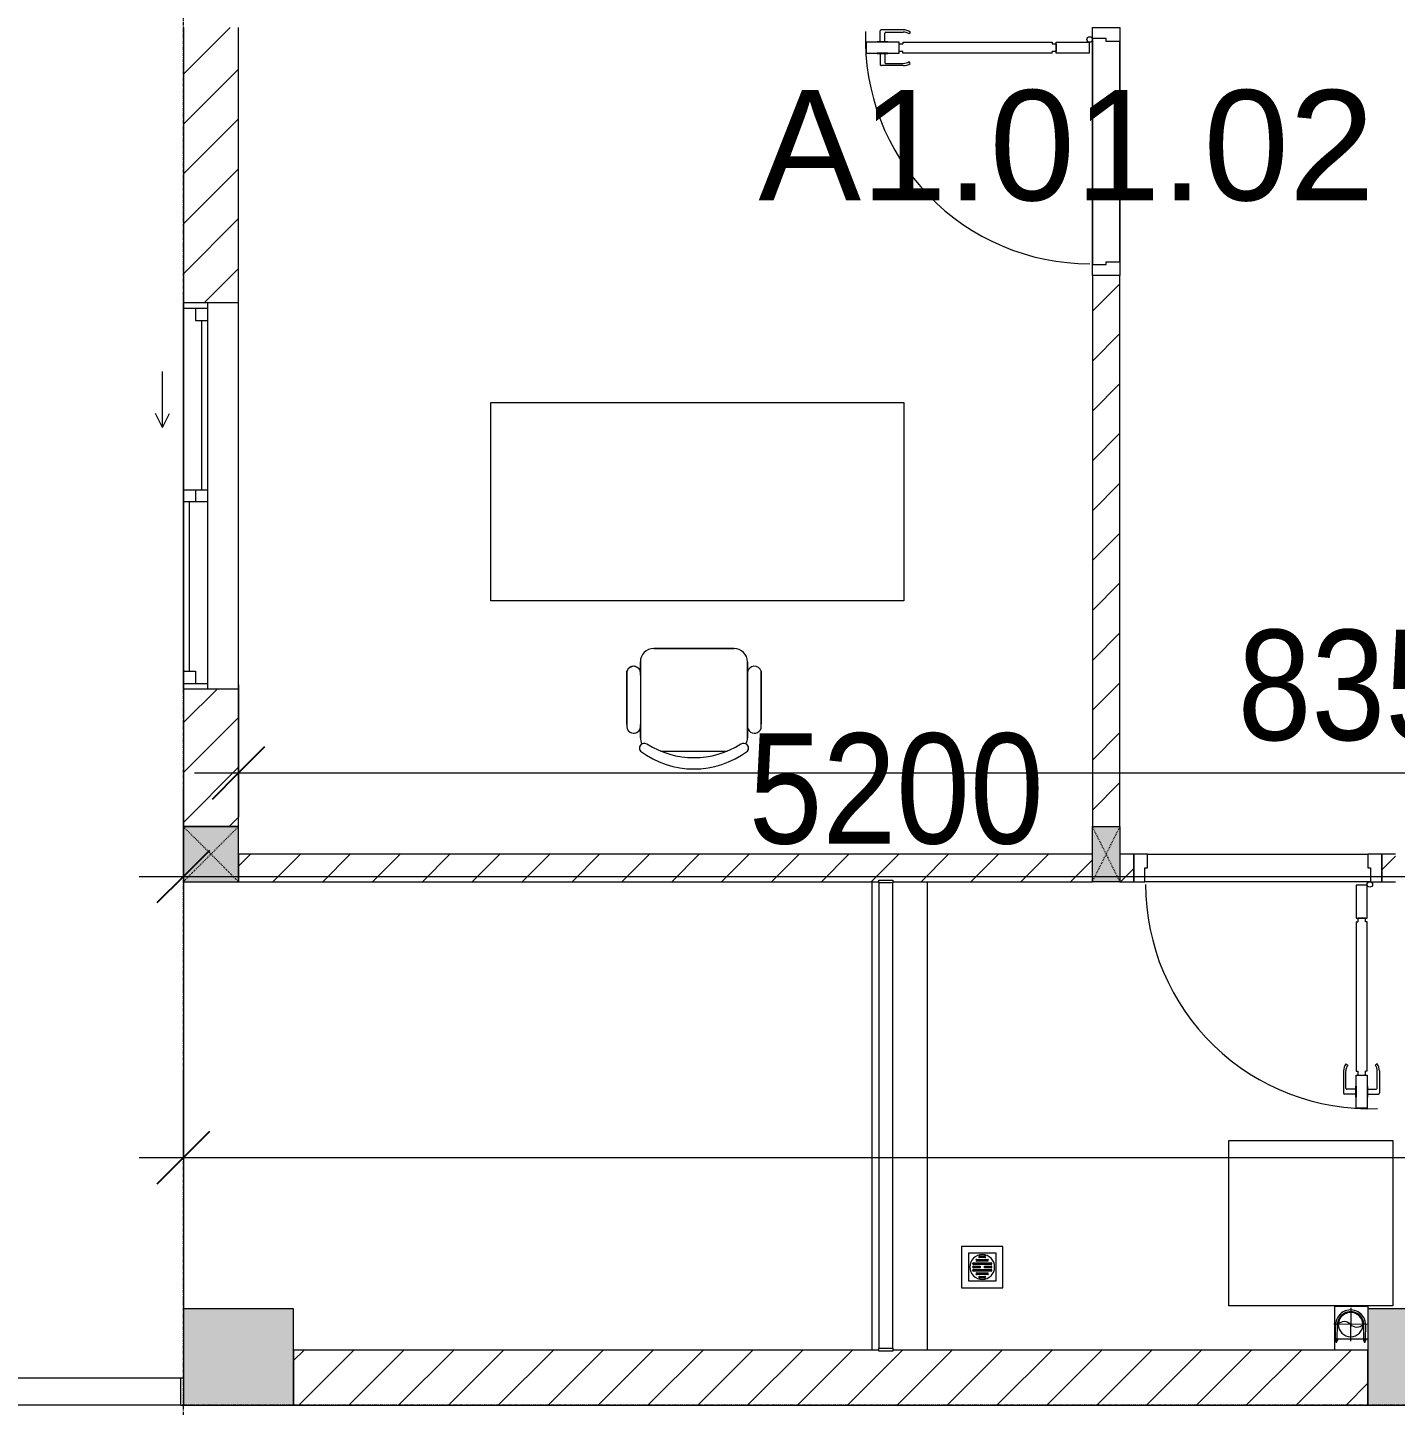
# Model space of a CAD drawing. Header units: millimetres. Extents: x 962 to 241049, y -15958 to 84407.
# Drawn here: x 96266 to 101232, y 17236 to 22237 of the extents above; entities that cross this region are included whole.
import ezdxf

# ---------------------------------------------------------------- set-up
doc = ezdxf.new("R2010")
doc.units = ezdxf.units.MM
for name, pattern in [('Dash', [6, 3, -3]), ('Grid Line', [22.225, 12.7, -3.175, 3.175, -3.175]), ('IMPORT-CENTER _3_', [10.16, 6.35, -1.27, 1.27, -1.27])]:
    doc.linetypes.add(name, pattern=pattern)
for name, color, linetype, lineweight in [('0-1', 7, 'Continuous', 5), ('A-ANNO-DIMS', 211, 'Continuous', 9), ('A-ANNO-DIMS-160', 211, 'Continuous', 9), ('A-AREA-IDEN', 2, 'Continuous', 9), ('A-DETL-GENF-1', 9, 'Continuous', 9), ('A-DOOR-1', 254, 'Continuous', 9), ('A-DOOR-2', 9, 'Continuous', 9), ('A-FLOR', 192, 'Continuous', 9), ('A-FLOR-1', 250, 'Continuous', 9), ('A-FLOR-2', 9, 'Continuous', 9), ('A-FLOR-HRAL-1', 254, 'Continuous', 9), ('A-FLOR-HRAL-2', 9, 'Continuous', 9), ('A-GLAZ', 151, 'Continuous', 9), ('A-WALL', 113, 'Continuous', 9), ('A-WALL-1', 253, 'Continuous', 18), ('A-WALL-2', 9, 'Continuous', 9), ('A-WALL-3', 113, 'Continuous', 18), ('A-WALL-PATT-1', 10, 'Continuous', 9), ('A-WALL-PATT-2', 111, 'Continuous', 9), ('G-IMPT', 8, 'Continuous', 9), ('G-IMPT-1', 254, 'Continuous', 9), ('G-IMPT-2', 8, 'IMPORT-CENTER _3_', 9), ('I-FURN', 30, 'Continuous', 9), ('I-FURN-1', 254, 'Continuous', 9), ('M-EQPM', 50, 'Continuous', 9), ('S-COLS', 52, 'Continuous', 9), ('S-COLS-1', 52, 'Continuous', 5), ('S-COLS-2', 7, 'Continuous', 18), ('S-COLS-4', 254, 'Continuous', 9), ('S-COLS-5', 253, 'Continuous', 18), ('S-COLS-6', 52, 'Continuous', 18), ('S-COLS-7', 52, 'Dash', 9), ('S-COLS-HDLN', 52, 'Dash', 9), ('S-COLS-HDLN-1', 9, 'Dash', 9), ('S-GRID-1', 1, 'Grid Line', 9)]:
    doc.layers.add(name, color=color, linetype=linetype, lineweight=lineweight)
doc.styles.add('Arial_11', font='arial_0.ttf', dxfattribs={"height": 400})
doc.styles.add('UTM Avo', font='UTM Avo.ttf', dxfattribs={"width": 0.9, "height": 400})
doc.dimstyles.new('1_Dim_chi_tiet_2_5', dxfattribs={"dimscale": 304.8, "dimtxt": 399.720379, "dimasz": 0.629921, "dimexe": 0.524934, "dimexo": 0.0625, "dimgap": 0.052493, "dimtad": 1, "dimdec": 0, "dimrnd": 5, "dimzin": 0, "dimdsep": 46, "dimtxsty": 'UTM Avo', "dimblk1": 'OBLIQUE', "dimblk2": 'OBLIQUE', "dimsah": 1, "dimcen": 0.09, "dimdle": 0.524934, "dimazin": 0, "dimtfac": 1, "dimtdec": 4, "dimtix": 1, "dimtmove": 0, "dimatfit": 3, "dimfxl": 1.049869, "dimfxlon": 1, "dimtvp": 1, "dimtolj": 1, "dimtzin": 0, "dimarcsym": 2})
doc.dimstyles.new('1_Dim_chi_tiet_2_5_1', dxfattribs={"dimscale": 304.8, "dimtxt": 399.720379, "dimasz": 0.629921, "dimexe": 0.524934, "dimexo": 0.0625, "dimgap": 0.052493, "dimtad": 1, "dimdec": 0, "dimrnd": 5, "dimzin": 0, "dimdsep": 46, "dimtxsty": 'UTM Avo', "dimblk1": 'OBLIQUE', "dimblk2": 'OBLIQUE', "dimsah": 1, "dimcen": 0.09, "dimdle": 0.524934, "dimazin": 0, "dimtfac": 1, "dimtdec": 4, "dimtix": 1, "dimtmove": 0, "dimatfit": 3, "dimfxl": 1.049869, "dimfxlon": 1, "dimtvp": 1, "dimtolj": 1, "dimtzin": 0, "dimarcsym": 2})
pattern_1 = [(45, (0, 0), (-90.50967, 90.50967), [])]
pattern_2 = [(45, (63179.03, 0), (-90.50967, 90.50967), [])]

# ---------------------------------------------------------------- blocks, each defined once
blk = doc.blocks.new('NCV_TKTC_KET CAU_rvt-1-TKCS_MB TẦNG 1')
at = {"layer": 'S-COLS-1'}
for points in [[(34052.6, 17236.9), (34052.6, 17586.9), (33652.6, 17586.9), (33652.6, 17236.9)], [(38652.6, 17236.9), (38652.6, 17586.9), (37952.6, 17586.9), (37952.6, 17236.9)]]:
    blk.add_hatch(color=256, dxfattribs=at).paths.add_polyline_path(points)
at = {"layer": 'A-FLOR-1'}
blk.add_line((33652.6, 19136.9), (33652.6, 17586.9), dxfattribs=at)
at = {"layer": 'S-COLS-2'}
for p, q in [((33652.6, 17586.9), (33652.6, 17236.9)), ((34052.6, 17586.9), (33652.6, 17586.9)), ((34052.6, 17236.9), (34052.6, 17586.9)), ((37952.6, 17586.9), (37952.6, 17236.9)), ((38652.6, 17586.9), (37952.6, 17586.9)), ((33652.6, 17236.9), (34052.6, 17236.9)), ((37952.6, 17236.9), (38652.6, 17236.9))]:
    blk.add_line(p, q, dxfattribs=at)
blk = doc.blocks.new('DOOR_CW_01 CANH MO-PANEL KINH - DIW_01-900x2200-CỬA GỖ VÂN LAMINATE-553375-TKCS_MB TẦNG 1')
at = {"layer": 'A-DETL-GENF-1'}
for p, q in [((-397, -182), (-397, -62)), ((-397, -62), (-357, -62)), ((-357, -62), (-357, -182)), ((-357, -182), (-397, -182)), ((-397, -196), (-391, -196)), ((-397, -738), (-397, -196)), ((-391, -196), (-391, -182)), ((-391, -182), (-363, -182)), ((-363, -182), (-363, -196)), ((-357, -196), (-363, -196)), ((-357, -196), (-357, -738)), ((-442, -737), (-442, -816.5)), ((-434, -799.5), (-434, -737)), ((-433.9, -711.2), (-427.3, -715.8)), ((-397, -738), (-391, -738)), ((-391, -752), (-391, -738)), ((-357, -738), (-363, -738)), ((-363, -738), (-363, -752)), ((-320.1, -711.2), (-326.7, -715.8)), ((-320, -799.5), (-320, -737)), ((-312, -737), (-312, -816.5)), ((-399, -792.2), (-399, -831.8)), ((-397, -792.2), (-399, -792.2)), ((-357, -752), (-397, -752)), ((-397, -752), (-397, -872)), ((-397, -792.2), (-397, -831.8)), ((-363, -752), (-391, -752)), ((-357, -872), (-357, -752)), ((-357, -792.2), (-357, -831.8)), ((-357, -792.2), (-355, -792.2)), ((-355, -792.2), (-355, -831.8)), ((-399, -820.5), (-438, -820.5)), ((-399, -803.5), (-430, -803.5)), ((-399, -831.8), (-397, -831.8)), ((-355, -831.8), (-357, -831.8)), ((-355, -803.5), (-324, -803.5)), ((-355, -820.5), (-316, -820.5)), ((-397, -872), (-357, -872))]:
    blk.add_line(p, q, dxfattribs=at)
blk.add_circle((-407, -60), 10, dxfattribs=at)
for centre, radius, start, end in [((-407, -60), 814, 268, 0), ((-397, -737), 45, 145, 180), ((-397, -737), 37, 145, 180), ((-357, -737), 37, 0, 35), ((-357, -737), 45, 360, 35), ((-430, -799.5), 4, 180, 270), ((-324, -799.5), 4, 270, 0), ((-438, -816.5), 4, 180, 270), ((-316, -816.5), 4, 270, 0)]:
    blk.add_arc(centre, radius, start, end, dxfattribs=at)
at = {"layer": 'A-DOOR-2'}
for p, q in [((-450, -50), (-450, 50)), ((-450, 50), (-400, 50)), ((-400, 50), (-400, 0)), ((400, 0), (400, 50)), ((400, 50), (450, 50)), ((450, 50), (450, -50)), ((-410, -50), (-450, -50)), ((-410, 0), (-410, -50)), ((-400, 0), (-410, 0)), ((-407, -50), (-382, -50)), ((410, 0), (400, 0)), ((410, -50), (410, 0)), ((450, -50), (410, -50))]:
    blk.add_line(p, q, dxfattribs=at)
blk = doc.blocks.new('BAN LV A - BAN LV A_dwg_ban hoc2-348006-TKCS_MB TẦNG 1')
at = {"layer": 'I-FURN'}
for p, q in [((145.8, 437.4), (-145.8, 437.4)), ((-243, 354.4), (-243, 162)), ((-194.4, 388.8), (-194.4, 113.4)), ((194.4, 113.4), (194.4, 388.8)), ((194.4, 351.4), (194.4, 150.8)), ((243.7, 162), (243.7, 354.4)), ((-120.5, 64.8), (120.5, 64.8))]:
    blk.add_line(p, q, dxfattribs=at)
at = {"layer": 'I-FURN', "flags": 128}
blk.add_lwpolyline([(-737.8, 610.5), (-737.8, 1330.5), (-154.9, 1330.5), (762.2, 1330.5), (762.2, 610.5)], close=True, dxfattribs=at)
at = {"layer": 'I-FURN'}
for centre, radius, start, end in [((-145.8, 388.8), 48.6, 90, 180), ((145.8, 388.8), 48.6, 360, 90), ((-218.7, 347.3), 25.3, 343.7398, 163.7398), ((219.4, 347.3), 25.3, 16.2602, 170.7054), ((-218.7, 154.9), 25.3, 163.7398, 16.2602), ((219.4, 154.9), 25.3, 189.2946, 16.2602), ((-145.8, 113.4), 48.6, 180, 207.5844), ((145.8, 113.4), 48.6, 332.4156, 0), ((-180.2, 75.4), 17.8, 57.9726, 216.6901), ((0, 324), 324, 233.1301, 306.8699), ((0, 359.3), 318.2, 237.5758, 302.4242), ((180.2, 75.4), 17.8, 323.3099, 122.0274)]:
    blk.add_arc(centre, radius, start, end, dxfattribs=at)
blk = doc.blocks.new('BAN LV A - BAN LV A_dwg-348005-TKCS_MB TẦNG 1')
at = {"extrusion": (0, 0, -1), "zscale": -1, "rotation": 180}
blk.add_blockref('BAN LV A - BAN LV A_dwg_ban hoc2-348006-TKCS_MB TẦNG 1', (-729, 1383.7), dxfattribs=at)
blk = doc.blocks.new('BAN LV A - BAN LV A-401069-TKCS_MB TẦNG 1')
at = {"layer": 'I-FURN-1'}
for p, q in [((-8.8, -53.2), (1491.2, -53.2)), ((-8.8, -773.2), (-8.8, -53.2)), ((1491.2, -53.2), (1491.2, -773.2)), ((1491.2, -773.2), (-8.8, -773.2)), ((583.2, -946.3), (874.8, -946.3)), ((534.6, -1029.3), (534.6, -994.9)), ((923.4, -994.9), (923.4, -1032.3)), ((486, -1221.7), (486, -1029.3)), ((972.7, -1029.3), (972.7, -1221.7)), ((534.6, -1270.3), (534.6, -1235.9)), ((923.4, -1232.9), (923.4, -1270.3))]:
    blk.add_line(p, q, dxfattribs=at)
for centre, radius, start, end in [((583.2, -994.9), 48.6, 90, 180), ((874.8, -994.9), 48.6, 0, 90), ((510.3, -1036.4), 25.3, 16.2602, 163.7398), ((948.4, -1036.4), 25.3, 16.2602, 170.7054), ((510.3, -1228.8), 25.3, 163.7398, 343.7398), ((948.4, -1228.8), 25.3, 189.2946, 16.2602), ((548.9, -1308.3), 17.8, 119.404, 216.6901), ((583.2, -1270.3), 48.6, 180, 207.5844), ((874.8, -1270.3), 48.6, 332.4156, 0), ((909.2, -1308.3), 17.8, 323.3099, 60.596), ((729, -1059.7), 324, 233.1301, 306.8699)]:
    blk.add_arc(centre, radius, start, end, dxfattribs=at)
at = {"extrusion": (0, 0, -1), "zscale": -1, "rotation": 180}
blk.add_blockref('BAN LV A - BAN LV A_dwg-348005-TKCS_MB TẦNG 1', (0, 0), dxfattribs=at)
blk = doc.blocks.new('MAY GIAT - MAY GIAT_dwg-348053-TKCS_MB TẦNG 1')
at = {"layer": 'G-IMPT-1', "flags": 128}
blk.add_lwpolyline([(5, 596.6), (5, 2.3), (605, 2.3), (605, 596.6)], close=True, dxfattribs=at)
blk = doc.blocks.new('MAY GIAT - MAY GIAT-401071-TKCS_MB TẦNG 1')
at = {"layer": 'I-FURN-1'}
for p, q in [((5, -2.3), (605, -2.3)), ((5, -596.6), (5, -2.3)), ((605, -2.3), (605, -596.6)), ((605, -596.6), (5, -596.6))]:
    blk.add_line(p, q, dxfattribs=at)
at = {"extrusion": (0, 0, -1), "zscale": -1, "rotation": 180}
blk.add_blockref('MAY GIAT - MAY GIAT_dwg-348053-TKCS_MB TẦNG 1', (0, 0), dxfattribs=at)
blk = doc.blocks.new('Railing - 50 x 10mm-457210-TKCS_MB TẦNG 1')
at = {"layer": 'A-FLOR-HRAL-2'}
for p, q in [((25, 5), (-25, 5)), ((-25, 5), (-25, -5)), ((25, -5), (25, 5)), ((-25, -5), (25, -5))]:
    blk.add_line(p, q, dxfattribs=at)
blk = doc.blocks.new('Railing - Railing-851452-TKCS_MB TẦNG 1')
at = {"layer": 'A-FLOR-HRAL-2'}
for p, q in [((13269.1, 9871.7), (13269.1, 8182.9)), ((13319.1, 8182.9), (13319.1, 9871.7))]:
    blk.add_line(p, q, dxfattribs=at)
at = {"extrusion": (0, 0, -1), "zscale": -1, "rotation": 180}
for p in [(-13294.1, 9876.7), (-13294.1, 8177.9)]:
    blk.add_blockref('Railing - 50 x 10mm-457210-TKCS_MB TẦNG 1', p, dxfattribs=at)
blk = doc.blocks.new('DOOR_CW_01 CANH MO-PANEL KINH - DIG_01-900x2200-CỬA NHÔM KÍNH-400868-TKCS_MB TẦNG 1')
at = {"layer": 'A-DETL-GENF-1'}
for p, q in [((-397, 872), (-357, 872)), ((-397, 752), (-397, 872)), ((-357, 872), (-357, 752)), ((-442, 737), (-442, 816.5)), ((-399, 820.5), (-438, 820.5)), ((-399, 803.5), (-430, 803.5)), ((-399, 831.8), (-397, 831.8)), ((-399, 792.2), (-399, 831.8)), ((-397, 792.2), (-397, 831.8)), ((-357, 792.2), (-357, 831.8)), ((-355, 831.8), (-357, 831.8)), ((-355, 792.2), (-355, 831.8)), ((-355, 820.5), (-316, 820.5)), ((-355, 803.5), (-324, 803.5)), ((-312, 737), (-312, 816.5)), ((-434, 799.5), (-434, 737)), ((-397, 792.2), (-399, 792.2)), ((-357, 752), (-397, 752)), ((-363, 752), (-391, 752)), ((-391, 752), (-391, 738)), ((-363, 738), (-363, 752)), ((-357, 792.2), (-355, 792.2)), ((-320, 799.5), (-320, 737)), ((-433.9, 711.2), (-427.3, 715.8)), ((-397, 738), (-391, 738)), ((-397, 738), (-397, 196)), ((-357, 738), (-363, 738)), ((-357, 196), (-357, 738)), ((-320.1, 711.2), (-326.7, 715.8)), ((-397, 196), (-391, 196)), ((-357, 182), (-397, 182)), ((-397, 182), (-397, 62)), ((-391, 196), (-391, 182)), ((-391, 182), (-363, 182)), ((-357, 196), (-363, 196)), ((-363, 182), (-363, 196)), ((-357, 62), (-357, 182)), ((-397, 62), (-357, 62))]:
    blk.add_line(p, q, dxfattribs=at)
blk.add_circle((-407, 60), 10, dxfattribs=at)
for centre, radius, start, end in [((-407, 60), 814, 360, 92), ((-438, 816.5), 4, 90, 180), ((-430, 799.5), 4, 90, 180), ((-324, 799.5), 4, 360, 90), ((-316, 816.5), 4, 0, 90), ((-397, 737), 45, 180, 215), ((-397, 737), 37, 180, 215), ((-357, 737), 37, 325, 0), ((-357, 737), 45, 325, 0)]:
    blk.add_arc(centre, radius, start, end, dxfattribs=at)
at = {"layer": 'A-DOOR-2'}
for p, q in [((-410, 50), (-450, 50)), ((-450, 50), (-450, -50)), ((-410, 0), (-410, 50)), ((-400, 0), (-410, 0)), ((-407, 50), (-382, 50)), ((-400, -50), (-400, 0)), ((410, 0), (400, 0)), ((400, 0), (400, -50)), ((450, 50), (410, 50)), ((410, 50), (410, 0)), ((450, -50), (450, 50)), ((-450, -50), (-400, -50)), ((400, -50), (450, -50))]:
    blk.add_line(p, q, dxfattribs=at)
blk = doc.blocks.new('G1_SOF - BO TRU - 100x200-746114-TKCS_MB TẦNG 1')
at = {"layer": 'S-COLS'}
blk.add_hatch(color=256, dxfattribs=at).paths.add_polyline_path([(-50, -100), (50, -100), (50, 100), (-50, 100)])
at = {"layer": 'S-COLS-5'}
for p, q in [((-50, 100), (50, 100)), ((-50, -100), (-50, 100)), ((50, 100), (50, -100)), ((50, -100), (-50, -100))]:
    blk.add_line(p, q, dxfattribs=at)
at = {"layer": 'S-COLS-HDLN-1'}
for p, q in [((50, -100), (-50, 100)), ((-50, -100), (50, 100))]:
    blk.add_line(p, q, dxfattribs=at)
blk = doc.blocks.new('NCV_TKTC_TANG 1_rvt-1-TKCS_MB TẦNG 1')
at = {"layer": 'A-WALL-PATT-1'}
h = blk.add_hatch(dxfattribs=at)
h.set_pattern_fill('FP_1', color=256, style=0, pattern_type=2)
h.set_pattern_definition(pattern_1)
h.paths.add_polyline_path([(37052.6, 19337.4), (37052.6, 21336.5), (36952.6, 21336.5), (36952.6, 19337.4)])
h = blk.add_hatch(dxfattribs=at)
h.set_pattern_fill('FP_1', color=256, style=0, pattern_type=2)
h.set_pattern_definition(pattern_1)
h.paths.add_polyline_path([(33852.6, 19136.9), (36177.6, 19136.9), (36177.6, 19142.4), (36227.6, 19142.4), (36227.6, 19136.9), (36952.6, 19136.9), (36952.6, 19236.9), (33852.6, 19236.9)])
h = blk.add_hatch(dxfattribs=at)
h.set_pattern_fill('FP_1', color=256, style=0, pattern_type=2)
h.set_pattern_definition(pattern_1)
h.paths.add_polyline_path([(37102.6, 19136.9), (37102.6, 19236.9), (37052.6, 19236.2), (37052.6, 19136.9)])
h.paths.add_polyline_path([(38002.6, 19136.9), (38052.6, 19136.9), (38052.6, 19236.9), (38002.6, 19236.9)])
at = {"layer": 'A-FLOR-2'}
for p, q in [((36952.6, 21376.5), (36952.6, 22196.5)), ((36952.6, 22196.5), (36952.6, 21376.5)), ((37052.6, 22186.5), (37052.6, 21386.5)), ((37052.6, 21386.5), (37052.6, 22186.5)), ((37152.6, 19236.9), (37952.6, 19236.9)), ((37952.6, 17587.4), (38052.6, 17587.4))]:
    blk.add_line(p, q, dxfattribs=at)
at = {"layer": 'A-WALL-1'}
for p, q in [((36952.6, 22236.5), (37052.6, 22236.5)), ((37052.6, 21336.5), (36952.6, 21336.5)), ((36952.6, 21336.5), (36952.6, 19337.4)), ((37052.6, 19337.4), (37052.6, 21336.5)), ((36952.6, 19337.4), (37052.6, 19337.4)), ((36952.6, 19236.9), (33852.6, 19236.9)), ((33852.6, 19236.9), (33852.6, 19136.9)), ((37102.6, 19236.9), (37052.6, 19236.9)), ((37102.6, 19136.9), (37102.6, 19236.9)), ((38052.6, 19236.9), (38002.6, 19236.9)), ((38002.6, 19236.9), (38002.6, 19136.9)), ((33852.6, 19136.9), (36177.6, 19136.9)), ((36227.6, 19136.9), (36952.6, 19136.9)), ((37052.6, 19136.9), (37102.6, 19136.9)), ((38002.6, 19136.9), (38052.6, 19136.9))]:
    blk.add_line(p, q, dxfattribs=at)
at = {"layer": 'A-WALL-2'}
for p, q in [((37152.6, 19236.9), (37952.6, 19236.9)), ((36152.6, 17436.9), (36152.6, 19136.9)), ((36352.6, 19136.9), (36352.6, 17436.9)), ((37962.6, 19136.9), (37142.6, 19136.9))]:
    blk.add_line(p, q, dxfattribs=at)
at = {"layer": 'A-DOOR-1'}
for name, p, rotation in [('DOOR_CW_01 CANH MO-PANEL KINH - DIW_01-900x2200-CỬA GỖ VÂN LAMINATE-553375-TKCS_MB TẦNG 1', (37002.6, 21786.5), 270.0000000000007), ('DOOR_CW_01 CANH MO-PANEL KINH - DIG_01-900x2200-CỬA NHÔM KÍNH-400868-TKCS_MB TẦNG 1', (37552.6, 19186.9), 180)]:
    blk.add_blockref(name, p, dxfattribs=dict(at, rotation=rotation))
at = {"layer": 'A-FLOR-HRAL-1'}
blk.add_blockref('Railing - Railing-851452-TKCS_MB TẦNG 1', (22908.5, 9260.7), dxfattribs=at)
at = {"layer": 'I-FURN-1'}
blk.add_blockref('BAN LV A - BAN LV A-401069-TKCS_MB TẦNG 1', (34776.9, 20929.7), dxfattribs=at)
at = {"layer": 'I-FURN-1', "rotation": 270.0000000000009}
blk.add_blockref('MAY GIAT - MAY GIAT-401071-TKCS_MB TẦNG 1', (38044.8, 18202.4), dxfattribs=at)
at = {"layer": 'S-COLS-4'}
blk.add_blockref('G1_SOF - BO TRU - 100x200-746114-TKCS_MB TẦNG 1', (37002.6, 19236.9), dxfattribs=at)
blk = doc.blocks.new('1_FAMILY RVT - W01-WxH 1400x1400xmm-389822-TKCS_MB TẦNG 1')
at = {"layer": 'A-GLAZ'}
for p, q in [((248.4, 172.39), (299.2, 197.79)), ((248.4, 172.39), (299.2, 146.99)), ((248.4, 172.39), (451.6, 172.39)), ((-700, 96.19), (-700, -103.81)), ((700, 96.19), (-700, 96.19)), ((-700, 96.19), (-636.5, 96.19)), ((-680.95, 96.19), (-680.95, 7.29)), ((-636.5, 51.74), (-680.95, 51.74)), ((-636.5, 96.19), (-22.225, 96.19)), ((-636.5, 96.19), (-636.5, 51.74)), ((-636.5, 73.965), (-22.225, 73.965)), ((-22.225, 7.29), (-22.225, 96.19)), ((-22.225, 96.19), (22.225, 96.19)), ((22.225, 51.74), (-22.225, 51.74)), ((22.225, 96.19), (680.95, 96.19)), ((22.225, 96.19), (22.225, 7.29)), ((636.5, 51.74), (636.5, 7.29)), ((680.95, 51.74), (636.5, 51.74)), ((680.95, 96.19), (700, 96.19)), ((680.95, 96.19), (680.95, 7.29)), ((700, -103.81), (700, 96.19)), ((-700, 7.29), (-680.95, 7.29)), ((-680.95, 7.29), (-22.225, 7.29)), ((-22.225, 7.29), (22.225, 7.29)), ((22.225, 29.515), (636.5, 29.515)), ((22.225, 7.29), (636.5, 7.29)), ((636.5, 7.29), (700, 7.29)), ((-700, -103.81), (700, -103.81))]:
    blk.add_line(p, q, dxfattribs=at)
blk = doc.blocks.new('TKTC_XREF_251221_MB TANG 1 - TKTC_XREF_260130_MB TANG 1_dwg_CUM U_DN100-4202112-TKCS_MB TẦNG 1')
at = {"layer": 'G-IMPT'}
blk.add_hatch(color=256, dxfattribs=at).paths.add_polyline_path([(0, 61), (0, 57), (14.8, 55.1), (28.5, 49.4), (40.3, 40.3), (49.4, 28.5), (55.1, 14.8), (57, 0), (55.1, -14.8), (49.4, -28.5), (40.3, -40.3), (28.5, -49.4), (14.8, -55.1), (0, -57), (0, -61), (15.8, -58.9), (30.5, -52.8), (43.1, -43.1), (52.8, -30.5), (59.7, -9.6), (61, 0), (58.9, 15.8), (52.8, 30.5), (43.1, 43.1), (30.5, 52.8), (15.8, 58.9)])
for p, q in [((-79.1, 66.6), (-79.1, 63.4)), ((-76.6, 66.6), (-76.6, 63.4)), ((-74.6, 66.6), (-74.6, 63.4)), ((-72.7, 69.3), (-72.7, 60.7)), ((-66.9, 67.9), (-71.7, 67.9)), ((-65, 69), (0, 69)), ((-66.9, 62.1), (-71.7, 62.1)), ((-72.7, -60.7), (-72.7, -69.3)), ((-66.9, -62.1), (-71.7, -62.1)), ((-79.1, -63.4), (-79.1, -66.6)), ((-76.6, -63.4), (-76.6, -66.6)), ((-74.6, -63.4), (-74.6, -66.6)), ((-66.9, -67.9), (-71.7, -67.9)), ((-65, -69), (0, -69))]:
    blk.add_line(p, q, dxfattribs=at)
at = {"layer": 'G-IMPT', "flags": 128}
for points in [[(-72.7, 67.6), (-78.1, 67.6), (-78.1, 62.4), (-72.7, 62.4)], [(-71.7, 59.2), (-66.9, 59.2), (-66.9, 70.8), (-71.7, 70.8)], [(-66.9, 70.8), (-66.9, 72.7), (-65, 72.7), (-65, 57.3), (-66.9, 57.3), (-66.9, 59.2)], [(-65, 61), (0, 61), (0, 57)], [(-72.7, -62.4), (-78.1, -62.4), (-78.1, -67.6), (-72.7, -67.6)], [(-71.7, -70.8), (-66.9, -70.8), (-66.9, -59.2), (-71.7, -59.2)], [(-66.9, -59.2), (-66.9, -57.3), (-65, -57.3), (-65, -72.7), (-66.9, -72.7), (-66.9, -70.8)], [(-65, -61), (0, -61), (0, -57)]]:
    blk.add_lwpolyline(points, dxfattribs=at)
at = {"layer": 'G-IMPT'}
for centre, radius, start, end in [((-78.1, 66.6), 0.96, 90, 180), ((-78.1, 63.4), 0.96, 180, 270), ((-71.1, 69.3), 1.56, 112.61986, 247.38014), ((-67.9, 65), 4.8, 143.1301, 216.8699), ((0, 0), 69, 270, 90), ((-71.1, 60.7), 1.56, 112.61986, 247.38014), ((0, 0), 61, 270, 90), ((0, 0), 57, 270, 90), ((-78.1, -63.4), 0.96, 90, 180), ((-71.1, -60.7), 1.56, 112.61986, 247.38014), ((-67.9, -65), 4.8, 143.1301, 216.8699), ((-78.1, -66.6), 0.96, 180, 270), ((-71.1, -69.3), 1.56, 112.61986, 247.38014)]:
    blk.add_arc(centre, radius, start, end, dxfattribs=at)
blk = doc.blocks.new('TKTC_XREF_251221_MB TANG 1 - TKTC_XREF_260130_MB TANG 1_dwg_$cc-4202122-TKCS_MB TẦNG 1')
at = {"layer": 'G-IMPT'}
blk.add_circle((0, 0), 0.5, dxfattribs=at)
for centre, radius, start, end in [((0, 0), 0.5, 90, 270), ((0.188, 0.25), 0.313, 126.8699, 233.1301), ((-0.188, -0.25), 0.313, 306.8699, 53.1301)]:
    blk.add_arc(centre, radius, start, end, dxfattribs=at)
at = {"layer": 'G-IMPT-2'}
for p, q in [((0, -0.673), (0, 0.673)), ((-0.673, 0), (0.673, 0))]:
    blk.add_line(p, q, dxfattribs=at)
blk = doc.blocks.new('TKTC_XREF_251221_MB TANG 1 - TKTC_XREF_260130_MB TANG 1_dwg_THU NUOC - THU NUOC-444531-TKCS_MB TẦNG 1-4202120-TKCS_MB TẦNG 1')
at = {"layer": 'M-EQPM'}
for p, q in [((-23.3, 10.8), (40.9, 10.8)), ((40.9, 4.8), (-23.3, 4.8)), ((-11, 23.3), (28.5, 23.3)), ((28.5, 17.3), (-11, 17.3)), ((-1.1, 35.6), (18.5, 35.6)), ((18.5, 29.6), (-1.1, 29.6)), ((-23.3, -13.6), (40.9, -13.6)), ((40.9, -19.6), (-23.3, -19.6)), ((-11, -26.1), (28.5, -26.1)), ((28.5, -32.1), (-11, -32.1)), ((-1.1, -38.5), (18.5, -38.5)), ((18.5, -44.5), (-1.1, -44.5))]:
    blk.add_line(p, q, dxfattribs=at)
at = {"layer": 'M-EQPM', "flags": 128}
for points in [[(83.7, -79.4), (83.7, 70.6), (-66.3, 70.6), (-66.3, -79.4)], [(58.7, -54.4), (58.7, 45.6), (-41.3, 45.6), (-41.3, -54.4)]]:
    blk.add_lwpolyline(points, close=True, dxfattribs=at)
for points in [[(-23.3, -1.2), (0.7, -1.2), (0.7, -7.2), (-23.3, -7.2)], [(40.9, -7.2), (16.7, -7.2), (16.7, -1.2), (40.9, -1.2)]]:
    blk.add_lwpolyline(points, dxfattribs=at)
at = {"layer": 'M-EQPM'}
for centre, radius, start, end in [((8.7, -4.4), 45, 360, 180), ((8.7, -4.4), 45, 360, 180), ((-23.3, 7.8), 3, 90, 270), ((-11, 20.3), 3, 90, 270), ((-1.1, 32.6), 3, 90, 270), ((18.5, 32.6), 3, 270, 90), ((28.5, 20.3), 3, 270, 90), ((40.9, 7.8), 3, 270, 90), ((8.7, -4.4), 45, 180, 360), ((8.7, -4.4), 45, 180, 360), ((-23.3, -4.2), 3, 90, 270), ((-23.3, -16.6), 3, 90, 270), ((-11, -29.1), 3, 90, 270), ((-1.1, -41.5), 3, 90, 270), ((18.5, -41.5), 3, 270, 90), ((28.5, -29.1), 3, 270, 90), ((40.9, -4.2), 3, 270, 90), ((40.9, -16.6), 3, 270, 90)]:
    blk.add_arc(centre, radius, start, end, dxfattribs=at)
blk = doc.blocks.new('TKTC_XREF_251221_MB TANG 1 - TKTC_XREF_260130_MB TANG 1_dwg-4202109-TKCS_MB TẦNG 1')
at = {"layer": 'G-IMPT'}
blk.add_line((-169499.1, -382209.7), (-169499.1, -383759.7), dxfattribs=at)
at = {"layer": 'G-IMPT', "flags": 128}
for points in [[(-165319.6, -383869.4), (-165319.6, -383749.8), (-165199.2, -383749.8), (-165199.2, -383869.4)], [(-165319.6, -383909.7), (-165319.3, -383869.4), (-165199.5, -383869.2), (-165199.9, -383909.5)]]:
    blk.add_lwpolyline(points, close=True, dxfattribs=at)
blk.add_blockref('TKTC_XREF_251221_MB TANG 1 - TKTC_XREF_260130_MB TANG 1_dwg_THU NUOC - THU NUOC-444531-TKCS_MB TẦNG 1-4202120-TKCS_MB TẦNG 1', (-166607.8, -383603.7))
at = {"extrusion": (0, 0, -1), "xscale": 90.00000000005089, "yscale": 90.00000000005089, "zscale": -90.00000000005089, "rotation": 270.3740267799379}
blk.add_blockref('TKTC_XREF_251221_MB TANG 1 - TKTC_XREF_260130_MB TANG 1_dwg_$cc-4202122-TKCS_MB TẦNG 1', (165261.7, -383816.2), dxfattribs=at)
at = {"xscale": 0.7894736842105242, "yscale": 0.7894736842105242, "zscale": 0.7894736842105242, "rotation": 89.62597321846792}
blk.add_blockref('TKTC_XREF_251221_MB TANG 1 - TKTC_XREF_260130_MB TANG 1_dwg_CUM U_DN100-4202112-TKCS_MB TẦNG 1', (-165261.7, -383818.2), dxfattribs=at)
blk = doc.blocks.new('TKTC_XREF_251221_MB TANG 1 - TKTC_XREF_251221_MB TANG 1-2038492-TKCS_MB TẦNG 1')
blk.add_blockref('TKTC_XREF_251221_MB TANG 1 - TKTC_XREF_260130_MB TANG 1_dwg-4202109-TKCS_MB TẦNG 1', (169499.1, 384109.7))
blk = doc.blocks.new('G1_SOF - BO TRU - 200x200-3050151-TKCS_MB TẦNG 1')
at = {"layer": 'S-COLS-HDLN'}
for p, q in [((-100, 100), (100, -100)), ((100, 100), (-100, -100))]:
    blk.add_line(p, q, dxfattribs=at)
blk = doc.blocks.new('DIMBLOCK1-TKCS_MB TẦNG 1')
at = {"layer": 'A-ANNO-DIMS-160'}
for p, q in [((96831.6, 19475.7), (96831.6, 18995.7)), ((96831.6, 19155.7), (96831.6, 19475.7)), ((102031.6, 19475.7), (102031.6, 18995.7)), ((102031.6, 19155.7), (102031.6, 19475.7)), ((96671.6, 19155.7), (102031.6, 19155.7))]:
    blk.add_line(p, q, dxfattribs=at)
at = {"layer": 'A-ANNO-DIMS-160', "lineweight": 25}
for p, q in [((96831.6, 19155.7), (96927.6, 19251.7)), ((102031.6, 19155.7), (102127.6, 19251.7)), ((96831.6, 19155.7), (96735.6, 19059.7)), ((102031.6, 19155.7), (101935.6, 19059.7))]:
    blk.add_line(p, q, dxfattribs=at)
at = {"layer": 'A-ANNO-DIMS-160', "color": 0, "insert": (98883.8, 19675.4), "char_height": 400, "width": 1314.636, "attachment_point": 1, "line_spacing_factor": 1.110334, "style": 'UTM Avo'}
blk.add_mtext('5200', dxfattribs=at)
blk = doc.blocks.new('_Oblique')
at = {"color": 0, "linetype": 'ByBlock', "lineweight": -2}
blk.add_line((-0.5, -0.5), (0.5, 0.5), dxfattribs=at)
blk = doc.blocks.new('DIMBLOCK16-TKCS_MB TẦNG 1')
at = {"layer": 'A-ANNO-DIMS-160'}
for p, q in [((96831.6, 18455.7), (96831.6, 17975.7)), ((96831.6, 18135.7), (96831.6, 18455.7)), ((190431.6, 18455.7), (190431.6, 17975.7)), ((190431.6, 18135.7), (190431.6, 18455.7)), ((96671.6, 18135.7), (190591.6, 18135.7))]:
    blk.add_line(p, q, dxfattribs=at)
at = {"layer": 'A-ANNO-DIMS-160', "lineweight": 25}
for p, q in [((96831.6, 18135.7), (96927.6, 18231.7)), ((190431.6, 18135.7), (190527.6, 18231.7)), ((96831.6, 18135.7), (96735.6, 18039.7)), ((190431.6, 18135.7), (190335.6, 18039.7))]:
    blk.add_line(p, q, dxfattribs=at)
at = {"layer": 'A-ANNO-DIMS-160', "color": 0, "insert": (142946.9, 18655.4), "char_height": 400, "width": 1643.295, "attachment_point": 1, "line_spacing_factor": 1.110334, "style": 'UTM Avo'}
blk.add_mtext('93600', dxfattribs=at)
blk = doc.blocks.new('DIMBLOCK353-TKCS_MB TẦNG 1')
at = {"layer": 'A-ANNO-DIMS-160'}
for p, q in [((97031.6, 19851.4), (97031.6, 19371.4)), ((97031.6, 19531.4), (97031.6, 19851.4)), ((105381.6, 19851.4), (105381.6, 19371.4)), ((105381.6, 19531.4), (105381.6, 19851.4)), ((96871.6, 19531.4), (105541.6, 19531.4))]:
    blk.add_line(p, q, dxfattribs=at)
at = {"layer": 'A-ANNO-DIMS-160', "lineweight": 25}
for p, q in [((97031.6, 19531.4), (97127.6, 19627.4)), ((105381.6, 19531.4), (105477.6, 19627.4)), ((97031.6, 19531.4), (96935.6, 19435.4)), ((105381.6, 19531.4), (105285.6, 19435.4))]:
    blk.add_line(p, q, dxfattribs=at)
at = {"layer": 'A-ANNO-DIMS-160', "color": 0, "insert": (100658.8, 20051), "char_height": 400, "width": 1314.636, "attachment_point": 1, "line_spacing_factor": 1.110334, "style": 'UTM Avo'}
blk.add_mtext('8350', dxfattribs=at)

msp = doc.modelspace()

# ---------------------------------------------------------------- hatches: boundary and pattern name
at = {"layer": 'A-WALL-PATT-2'}
h = msp.add_hatch(dxfattribs=at)
h.set_pattern_fill('FP_1', color=256, style=0, pattern_type=2)
h.set_pattern_definition(pattern_2)
h.paths.add_polyline_path([(96831.6, 19336.9), (97031.6, 19336.9), (97031.6, 19837.4), (96831.6, 19837.4)])
h.paths.add_polyline_path([(97031.6, 21237.4), (97031.6, 22237.4), (96831.6, 22237.4), (96831.6, 21237.4)])
h = msp.add_hatch(dxfattribs=at)
h.set_pattern_fill('FP_1', color=256, style=0, pattern_type=2)
h.set_pattern_definition(pattern_2)
h.paths.add_polyline_path([(101131.7, 17236.9), (101131.7, 17436.9), (99406.6, 17436.9), (99406.6, 17433.6), (99356.6, 17433.6), (99356.6, 17436.9), (97231.7, 17436.9), (97231.7, 17236.9), (98338.2, 17236.9)])
at = {"layer": 'S-COLS-1'}
msp.add_hatch(color=256, dxfattribs=at).paths.add_polyline_path([(97031.6, 19136.9), (97031.6, 19336.9), (96831.6, 19336.9), (96831.6, 19136.9)])

# ---------------------------------------------------------------- linework, layer by layer
at = {"layer": 'A-FLOR'}
for p, q in [((96821.7, 17336.9), (96831.6, 17336.9)), ((96821.7, 17236.9), (96831.6, 17236.9))]:
    msp.add_line(p, q, dxfattribs=at)
at = {"layer": 'A-WALL'}
for p, q in [((96831.6, 19336.9), (97031.6, 19336.9)), ((95282.5, 17336.9), (96821.7, 17336.9)), ((96821.7, 17236.9), (96821.7, 17336.9)), ((96821.7, 17236.9), (95282.5, 17236.9))]:
    msp.add_line(p, q, dxfattribs=at)
at = {"layer": 'A-WALL-3'}
for p, q in [((96831.6, 22237.4), (96831.6, 21237.4)), ((97031.6, 21237.4), (97031.6, 22237.4)), ((96831.6, 19837.4), (96831.6, 19336.9)), ((97031.6, 19336.9), (97031.6, 19837.4)), ((99356.6, 17436.9), (97231.7, 17436.9)), ((97231.7, 17436.9), (97231.7, 17236.9)), ((101131.7, 17436.9), (99406.6, 17436.9)), ((101131.7, 17236.9), (101131.7, 17436.9)), ((97231.7, 17236.9), (101131.7, 17236.9))]:
    msp.add_line(p, q, dxfattribs=at)
at = {"layer": 'S-COLS'}
msp.add_line((97031.6, 19336.9), (96831.6, 19336.9), dxfattribs=at)
at = {"layer": 'S-COLS-6'}
for p, q in [((96831.6, 19336.9), (96831.6, 19136.9)), ((97031.6, 19136.9), (97031.6, 19336.9)), ((96831.6, 19136.9), (97031.6, 19136.9))]:
    msp.add_line(p, q, dxfattribs=at)
at = {"layer": 'S-GRID-1'}
for p, q in [((96831.6, 15532), (96831.6, 78459.2)), ((192368.8, 17236.9), (96265.8, 17236.9))]:
    msp.add_line(p, q, dxfattribs=at)

# ---------------------------------------------------------------- block references
at = {"layer": '0-1'}
for name in ['NCV_TKTC_KET CAU_rvt-1-TKCS_MB TẦNG 1', 'NCV_TKTC_TANG 1_rvt-1-TKCS_MB TẦNG 1']:
    msp.add_blockref(name, (63179, 0), dxfattribs=at)
at = {"layer": 'A-GLAZ', "rotation": 89.99999999999993}
msp.add_blockref('1_FAMILY RVT - W01-WxH 1400x1400xmm-389822-TKCS_MB TẦNG 1', (96927.8, 20537.4), dxfattribs=at)
at = {"layer": 'M-EQPM'}
msp.add_blockref('TKTC_XREF_251221_MB TANG 1 - TKTC_XREF_251221_MB TANG 1-2038492-TKCS_MB TẦNG 1', (96831.6, 17236.9), dxfattribs=at)
at = {"layer": 'S-COLS-7'}
msp.add_blockref('G1_SOF - BO TRU - 200x200-3050151-TKCS_MB TẦNG 1', (96931.6, 19236.9), dxfattribs=at)

# ---------------------------------------------------------------- texts
at = {"layer": 'A-AREA-IDEN', "insert": (100037.5, 21604), "char_height": 400, "width": 2233.6, "attachment_point": 8, "line_spacing_factor": 0.936439, "style": 'Arial_11'}
msp.add_mtext('\\pt8,16,24,32,40,48,56,64,72,80,88,96,104,112,120,128,136,144,152,160,168,176,184,192,200,208,216,224,232,240,248,256;A1.01.02', dxfattribs=at)

# ---------------------------------------------------------------- dimensions: what is measured, and where the dimension line sits
at = {"layer": 'A-ANNO-DIMS'}
for base, p1, p2, dimstyle, override, picture, middle in [((105381.6, 19531.4), (97031.6, 19851.4), (105381.6, 19851.4), '1_Dim_chi_tiet_2_5_1', {"dimpost": '<>', "dimfxl": 8350}, 'DIMBLOCK353-TKCS_MB TẦNG 1', (101206.6, 19754.4)), ((102031.6, 19155.7), (96831.6, 19475.7), (102031.6, 19475.7), '1_Dim_chi_tiet_2_5', {"dimpost": '<>', "dimfxl": 5200}, 'DIMBLOCK1-TKCS_MB TẦNG 1', (99431.6, 19378.7)), ((190431.6, 18135.7), (96831.6, 18455.7), (190431.6, 18455.7), '1_Dim_chi_tiet_2_5', {"dimpost": '<>', "dimfxl": 93600}, 'DIMBLOCK16-TKCS_MB TẦNG 1', (143631.6, 18358.7))]:
    dim = msp.add_linear_dim(base=base, p1=p1, p2=p2, dimstyle=dimstyle, override=override, dxfattribs=at)
    dim.commit()
    dim.dimension.update_dxf_attribs({"geometry": picture, "text_midpoint": middle})

doc.saveas('drawing.dxf')
